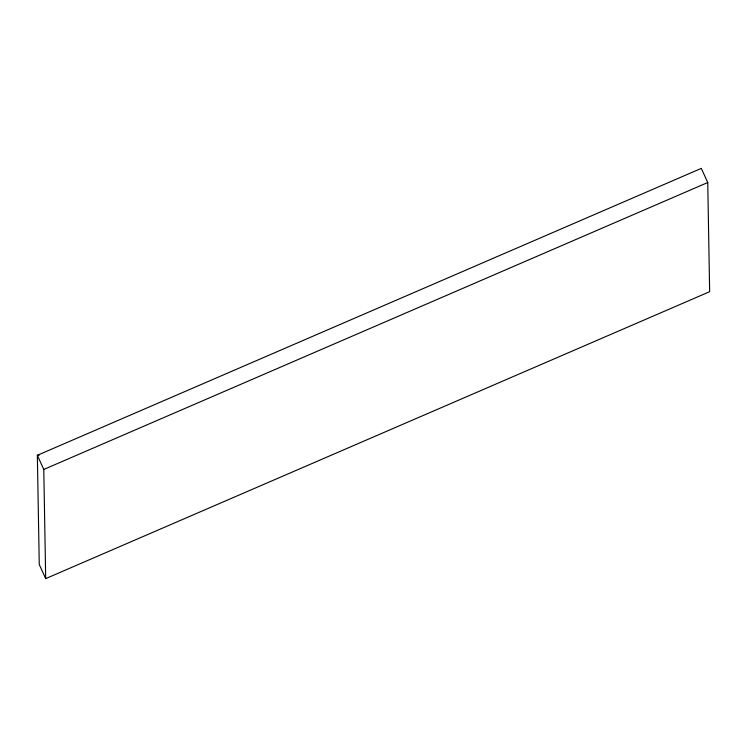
<?xml version="1.0" encoding="UTF-8"?>
<svg xmlns="http://www.w3.org/2000/svg" width="747" height="747" viewBox="0 0 747 747"><rect width="100%" height="100%" fill="white"/><g stroke="black" fill="none" stroke-linecap="round" stroke-linejoin="round"><path stroke-width="1.12" d="M45.688 578.626L43.784 469.452L707.745 182.52L701.312 168.374L37.35 455.306L39.255 564.48L45.688 578.626L709.65 291.694L707.745 182.52M39.535 454.895L37.35 455.306L43.784 469.452"/></g></svg>
